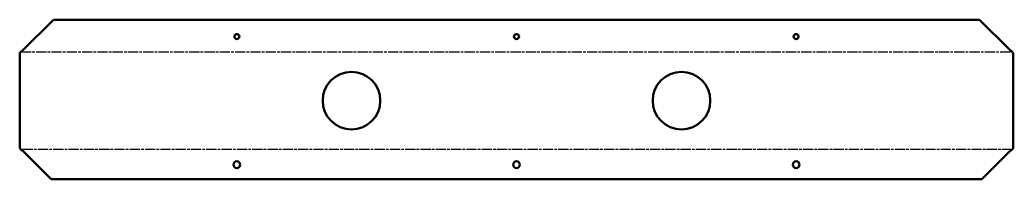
# Model space of a CAD drawing. Header units: inches. Extents: x 0 to 888, y 0 to 143.
import ezdxf

# ---------------------------------------------------------------- set-up
doc = ezdxf.new("R2010")
doc.units = ezdxf.units.IN
doc.header["$MEASUREMENT"] = 0
doc.linetypes.add('Chain', pattern=[13.68, 9.12, -1.14, 2.28, -1.14])
doc.layers.add('Bend Centerline (ANSI)', color=7, linetype='Chain', lineweight=25)
doc.layers.add('Visible (ANSI)', color=7, linetype='Continuous', lineweight=50)

# ---------------------------------------------------------------- blocks, each defined once
blk = doc.blocks.new('3DOF250-V002-SOPFUETRAB001')
at = {"layer": 'Bend Centerline (ANSI)'}
for p, q in [((0.88, 114.09), (887.12, 114.09)), ((887.12, 26.7), (0.88, 26.7))]:
    blk.add_line(p, q, dxfattribs=at)
at = {"layer": 'Visible (ANSI)'}
for p, q in [((30, 142.79), (3, 115.79)), ((858, 142.79), (30, 142.79)), ((885, 115.79), (858, 142.79)), ((0, 112.39), (0, 28.39)), ((888, 28.39), (888, 112.39)), ((3, 25), (28, 0)), ((860, 0), (885, 25)), ((28, 0), (860, 0))]:
    blk.add_line(p, q, dxfattribs=at)
for centre, radius in [((194, 127.79), 2.25), ((444, 127.79), 2.25), ((694, 127.79), 2.25), ((296.5, 70.39), 25.75), ((591.5, 70.39), 25.75), ((194, 13), 3), ((444, 13), 3), ((694, 13), 3)]:
    blk.add_circle(centre, radius, dxfattribs=at)
for points in [[(3, 115.79), (2.75, 115.6), (2.49, 115.42), (2.25, 115.24)], [(885.75, 115.24), (885.51, 115.42), (885.25, 115.6), (885, 115.79)], [(2.25, 25.55), (2.49, 25.36), (2.75, 25.18), (3, 25)], [(885, 25), (885.25, 25.18), (885.51, 25.36), (885.75, 25.55)]]:
    blk.add_open_spline(points, degree=3, dxfattribs=at)
for points, knots in [([(2.25, 115.24), (1.2, 114.46), (0.33, 113.68), (0.08, 112.9), (0.03, 112.73), (0, 112.56), (0, 112.39)], [-1.318116, -1.318116, -1.318116, -1.318116, -0.234721, -0.234721, -0.234721, 0, 0, 0, 0]), ([(888, 112.39), (888, 113.17), (887.36, 113.95), (886.4, 114.73), (886.2, 114.9), (885.98, 115.07), (885.75, 115.24)], [0, 0, 0, 0, 1.083395, 1.083395, 1.083395, 1.318116, 1.318116, 1.318116, 1.318116]), ([(0, 28.39), (0, 27.61), (0.64, 26.83), (1.6, 26.05), (1.8, 25.88), (2.02, 25.71), (2.25, 25.55)], [0, 0, 0, 0, 1.083395, 1.083395, 1.083395, 1.318116, 1.318116, 1.318116, 1.318116]), ([(885.75, 25.55), (886.8, 26.33), (887.67, 27.11), (887.92, 27.89), (887.97, 28.05), (888, 28.22), (888, 28.39)], [-1.318116, -1.318116, -1.318116, -1.318116, -0.234721, -0.234721, -0.234721, 0, 0, 0, 0])]:
    blk.add_open_spline(points, degree=3, knots=knots, dxfattribs=at)

msp = doc.modelspace()

# ---------------------------------------------------------------- block references
msp.add_blockref('3DOF250-V002-SOPFUETRAB001', (0, 0))

doc.saveas('drawing.dxf')
